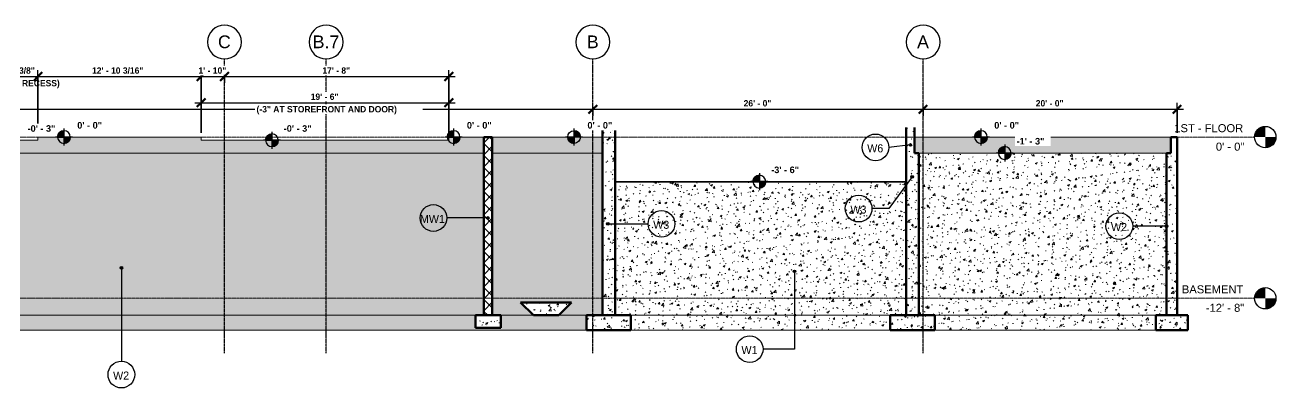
# Model space of a CAD drawing. Header units: inches. Extents: x -3929 to 6224, y -260 to 143.
# Drawn here: x 5043 to 6224, y -237 to 106 of the extents above; entities that cross this region are included whole.
import ezdxf

# ---------------------------------------------------------------- set-up
doc = ezdxf.new("R2010")
doc.units = ezdxf.units.IN
doc.header["$MEASUREMENT"] = 0
doc.linetypes.add('Grid Line 1_2_', pattern=[0.875, 0.5, -0.125, 0.125, -0.125])
for name, color, linetype, lineweight in [('A-ANNO-DIMS', 211, 'Continuous', 9), ('A-ANNO-DIMS-64', 211, 'Continuous', 9), ('A-FLOR-LEVL', 51, 'Continuous', 9), ('A-WALL', 113, 'Continuous', 18), ('A-WALL-IDEN', 211, 'Continuous', 30), ('A-WALL-PATT', 111, 'Continuous', 60), ('G-ANNO-DIMS', 111, 'Continuous', 9), ('S-BEAM', 12, 'Continuous', 9), ('S-FNDN', 32, 'Continuous', 18), ('S-GRID', 1, 'Continuous', 9), ('S-GRID-IDEN', 1, 'Continuous', 30)]:
    doc.layers.add(name, color=color, linetype=linetype, lineweight=lineweight)
doc.styles.add('Arial', font='arial.ttf', dxfattribs={"height": 12})
doc.styles.add('Arial_1', font='arial.ttf', dxfattribs={"height": 7.559055})
doc.styles.add('Arial_B', font='arialbd.ttf', dxfattribs={"height": 6.190476})
doc.styles.add('Century Gothic', font='', dxfattribs={"height": 7.559055})
doc.styles.add('Century Gothic_B', font='', dxfattribs={"height": 6})
doc.styles.get('Century Gothic').set_extended_font_data('Century Gothic')
doc.styles.get('Century Gothic_B').set_extended_font_data('Century Gothic', bold=True)
doc.dimstyles.new('OD__1_16__Tol__', dxfattribs={"dimscale": 12, "dimtxt": 6.26501, "dimasz": 0.666667, "dimexe": 0.5, "dimexo": 0.333333, "dimgap": 0.083333, "dimtad": 1, "dimdec": 4, "dimrnd": 0.0625, "dimzin": 3, "dimdsep": 46, "dimlunit": 4, "dimtxsty": 'Century Gothic_B', "dimblk1": 'OBLIQUE', "dimblk2": 'OBLIQUE', "dimsah": 1, "dimcen": 0.09, "dimdle": 0.5, "dimazin": 0, "dimtfac": 1, "dimtdec": 4, "dimtix": 1, "dimtmove": 0, "dimatfit": 3, "dimfxl": 1, "dimtvp": 1, "dimtfill": 1, "dimfrac": 2, "dimtolj": 1, "dimtzin": 0, "dimlwd": 30, "dimlwe": 30, "dimarcsym": 2})
doc.dimstyles.new('OD__1_4__Tol__', dxfattribs={"dimscale": 12, "dimtxt": 6.26501, "dimasz": 0.666667, "dimexe": 0.5, "dimexo": 0.333333, "dimgap": 0.083333, "dimtad": 1, "dimrnd": 0.25, "dimzin": 1, "dimdsep": 46, "dimlunit": 4, "dimtxsty": 'Century Gothic_B', "dimblk1": 'OBLIQUE', "dimblk2": 'OBLIQUE', "dimsah": 1, "dimcen": 0.09, "dimdle": 0.5, "dimazin": 0, "dimtfac": 1, "dimtdec": 4, "dimtix": 1, "dimtmove": 0, "dimatfit": 3, "dimfxl": 1, "dimtvp": 1, "dimtfill": 1, "dimfrac": 2, "dimtolj": 1, "dimtzin": 0, "dimlwd": 30, "dimlwe": 30, "dimarcsym": 2})
doc.dimstyles.new('OD__1__Tol__', dxfattribs={"dimscale": 12, "dimtxt": 6.26501, "dimasz": 0.666667, "dimexe": 0.5, "dimexo": 0.333333, "dimgap": 0.083333, "dimtad": 1, "dimdec": 0, "dimzin": 3, "dimdsep": 46, "dimlunit": 4, "dimtxsty": 'Century Gothic_B', "dimblk1": 'OBLIQUE', "dimblk2": 'OBLIQUE', "dimsah": 1, "dimcen": 0.09, "dimdle": 0.5, "dimazin": 0, "dimtfac": 1, "dimtdec": 4, "dimtix": 1, "dimtmove": 0, "dimatfit": 3, "dimfxl": 1, "dimtvp": 1, "dimtfill": 1, "dimfrac": 2, "dimtolj": 1, "dimtzin": 0, "dimlwd": 30, "dimlwe": 30, "dimarcsym": 2})
pattern_1 = [(50, (5141.97, 0), (18.36206, -1.60683), [1.92, -21.12]), (355, (5141.97, 0), (-3.55226, 19.25587), [1.536, -16.896]), (100.451, (5143.5, -0.134), (14.8102, 17.64929), [1.632, -17.949]), (46.184, (5141.97, 5.12), (27.32125, -4.2376), [2.88, -31.68]), (96.636, (5144.246, 4.767), (23.92754, 24.93717), [2.448, -26.924]), (351.184, (5141.97, 5.12), (23.92765, 24.9374), [2.304, -25.344]), (21, (5144.53, 3.84), (15.28081, -10.30746), [1.92, -21.12]), (326, (5144.53, 3.84), (6.22856, 18.56374), [1.536, -16.896]), (71.451, (5145.803, 2.981), (21.50985, 8.25628), [1.632, -17.949]), (37.5, (5141.9695, 0), (0.311095, 8.522537), [0.845, -15.846, 0.845, -16.307, -16.96]), (37.5, (5141.9695, 0), (0.311095, 8.522537), [-33.843, 0.845, -16.115]), (7.5, (5141.9695, 0), (6.734636, 10.09743), [0.845, -8.934, 0.845, -15.462, -6.464]), (7.5, (5141.9695, 0), (6.734636, 10.09743), [-26.086, 0.845, -5.619]), (327.5, (5136.2615, 0), (13.666107, -0.577186), [0.845, -5.555, 0.845, -19.123, -26.496]), (327.5, (5136.2615, 0), (13.666107, -0.577186), [-26.368, 0.845, -25.651]), (317.5, (5133.701, 0), (14.92985, 2.56286), [0.845, -7.475, 0.845, -12.416, -18.816]), (317.5, (5133.701, 0), (14.92985, 2.56286), [-21.581, 0.845, -17.971])]

# ---------------------------------------------------------------- blocks, each defined once
blk = doc.blocks.new('Thickened Slab - TS-1655763-ELEVATION - NORTH FOUNDATION WALL')
at = {"layer": 'S-BEAM'}
h = blk.add_hatch(dxfattribs=at)
h.set_pattern_fill('FP_10', color=256, style=0, pattern_type=2)
h.set_pattern_definition([(50, (11098.113, 0), (18.36206, -1.60683), [1.92, -21.12]), (355, (11098.113, 0), (-3.55226, 19.2559), [1.536, -16.896]), (100.451, (11099.644, -0.134), (14.8102, 17.6493), [1.632, -17.949]), (46.184, (11098.113, 5.12), (27.3212, -4.2376), [2.88, -31.68]), (96.636, (11100.39, 4.767), (23.9275, 24.9372), [2.448, -26.924]), (351.184, (11098.113, 5.12), (23.9276, 24.9374), [2.304, -25.344]), (21, (11100.673, 3.84), (15.2808, -10.30746), [1.92, -21.12]), (326, (11100.673, 3.84), (6.22856, 18.5637), [1.536, -16.896]), (71.451, (11101.947, 2.981), (21.50985, 8.2563), [1.632, -17.949]), (37.5, (11098.113, 0), (0.3111, 8.52254), [0.845, -15.846, 0.845, -16.307, -16.96]), (37.5, (11098.113, 0), (0.3111, 8.52254), [-33.843, 0.845, -16.115]), (7.5, (11098.113, 0), (6.73464, 10.09743), [0.845, -8.934, 0.845, -15.462, -6.464]), (7.5, (11098.113, 0), (6.73464, 10.09743), [-26.086, 0.845, -5.619]), (327.5, (11092.405, 0), (13.66611, -0.57719), [0.845, -5.555, 0.845, -19.123, -26.496]), (327.5, (11092.405, 0), (13.66611, -0.57719), [-26.368, 0.845, -25.651]), (317.5, (11089.845, 0), (14.92985, 2.56286), [0.845, -7.475, 0.845, -12.416, -18.816]), (317.5, (11089.845, 0), (14.92985, 2.56286), [-21.581, 0.845, -17.971])])
h.paths.add_polyline_path([(11479, -168), (11503, -168), (11515, -156), (11467, -156), (11478.5, -167.5)], flags=0)
at = {"layer": 'S-BEAM', "lineweight": 60}
for p, q in [((11515, -156), (11467, -156)), ((11467, -156), (11479, -168)), ((11503, -168), (11515, -156)), ((11479, -168), (11503, -168))]:
    blk.add_line(p, q, dxfattribs=at)
blk = doc.blocks.new('Grid - Grid Head - Circle-1738874-ELEVATION - NORTH FOUNDATION WALL')
at = {"layer": 'S-GRID-IDEN'}
for start, end in [(0, 180), (180, 360)]:
    blk.add_arc((11847.2, 89.7), 16, start, end, dxfattribs=at)
blk = doc.blocks.new('Level - Extremo inicial de nivel - Círculo-11789-ELEVATION - NORTH FOUNDATION WALL')
at = {"layer": 'A-FLOR-LEVL'}
h = blk.add_hatch(color=256, dxfattribs=at)
edge = h.paths.add_edge_path(flags=0)
edge.add_line((12170.5, -152), (12160.4, -152))
edge.add_arc((12170.5, -152), 10.1, 90, 180, ccw=False)
edge.add_line((12170.5, -141.9), (12170.5, -152))
h = blk.add_hatch(color=256, dxfattribs=at)
edge = h.paths.add_edge_path(flags=0)
edge.add_line((12170.5, -162.1), (12170.5, -152))
edge.add_line((12170.5, -152), (12180.6, -152))
edge.add_arc((12170.5, -152), 10.1, 270, 360, ccw=False)
at = {"layer": 'A-FLOR-LEVL', "lineweight": 30}
blk.add_circle((12170.5, -152), 10.1, dxfattribs=at)
blk = doc.blocks.new('Spot Elevations - Spot Elevation - Target Filled-1738873-ELEVATION - NORTH FOUNDATION WALL')
at = {"layer": 'G-ANNO-DIMS'}
h = blk.add_hatch(color=256, dxfattribs=at)
edge = h.paths.add_edge_path(flags=0)
edge.add_line((11517.5, 0), (11511.5, 0))
edge.add_arc((11517.5, 0), 6, 180, 270)
edge.add_line((11517.5, -6), (11517.5, 0))
h = blk.add_hatch(color=256, dxfattribs=at)
edge = h.paths.add_edge_path(flags=0)
edge.add_line((11517.5, 0), (11523.5, 0))
edge.add_arc((11517.5, 0), 6, 0, 90)
edge.add_line((11517.5, 6), (11517.5, 0))
at = {"layer": 'G-ANNO-DIMS', "lineweight": 30}
for p, q in [((11517.5, -8), (11517.5, 8)), ((11517.5, 0), (11517.5, 6)), ((11525.5, 0), (11509.5, 0)), ((11511.5, 0), (11517.5, 0)), ((11523.5, 0), (11517.5, 0)), ((11517.5, 0), (11517.5, -6))]:
    blk.add_line(p, q, dxfattribs=at)
blk.add_circle((11517.5, 0), 6, dxfattribs=at)
for start, end in [(0, 90), (180, 270)]:
    blk.add_arc((11517.5, 0), 6, start, end, dxfattribs=at)
blk = doc.blocks.new('DIMBLOCK66-ELEVATION - NORTH FOUNDATION WALL')
at = {"layer": 'A-ANNO-DIMS-64', "lineweight": 50}
for p, q in [((4055.4, 26.2), (4051.4, 22.2)), ((4055.4, 26.2), (4059.4, 30.2)), ((5579, 26.2), (5575, 22.2)), ((5579, 26.2), (5583, 30.2))]:
    blk.add_line(p, q, dxfattribs=at)
at = {"layer": 'A-ANNO-DIMS-64', "lineweight": 30}
for p, q in [((4055.4, 4), (4055.4, 32.2)), ((4055.4, 26.2), (5579, 26.2)), ((4055.4, 26.2), (4055.4, 4)), ((5579, 27.8), (5579, 20.2)), ((5579, 26.2), (5579, 27.8))]:
    blk.add_line(p, q, dxfattribs=at)
at = {"layer": 'A-ANNO-DIMS-64', "color": 0, "lineweight": 30, "insert": (4791.2, 34.9), "char_height": 6, "width": 62.411, "attachment_point": 1, "line_spacing_factor": 0.984502, "style": 'Century Gothic_B', "bg_fill": 3, "box_fill_scale": 1.25, "bg_fill_color": 256, "bg_fill_true_color": 13158600, "bg_fill_transparency": 0}
blk.add_mtext('126\' - 11 3/4"', dxfattribs=at)
blk = doc.blocks.new('_Oblique')
at = {"color": 0, "linetype": 'ByBlock', "lineweight": -2}
blk.add_line((-0.5, -0.5), (0.5, 0.5), dxfattribs=at)
blk = doc.blocks.new('DIMBLOCK67-ELEVATION - NORTH FOUNDATION WALL')
at = {"layer": 'A-ANNO-DIMS-64', "lineweight": 50}
for p, q in [((5579, 26.2), (5575, 22.2)), ((5579, 26.2), (5583, 30.2)), ((5891, 26.2), (5887, 22.2)), ((5891, 26.2), (5895, 30.2))]:
    blk.add_line(p, q, dxfattribs=at)
at = {"layer": 'A-ANNO-DIMS-64', "lineweight": 30}
for p, q in [((5579, 27.8), (5579, 20.2)), ((5579, 26.2), (5579, 27.8)), ((5579, 26.2), (5891, 26.2)), ((5891, 27.8), (5891, 20.2)), ((5891, 26.2), (5891, 27.8))]:
    blk.add_line(p, q, dxfattribs=at)
at = {"layer": 'A-ANNO-DIMS-64', "color": 0, "lineweight": 30, "insert": (5721.5, 34.9), "char_height": 6, "width": 32.459, "attachment_point": 1, "line_spacing_factor": 0.984502, "style": 'Century Gothic_B', "bg_fill": 3, "box_fill_scale": 1.25, "bg_fill_color": 256, "bg_fill_true_color": 13158600, "bg_fill_transparency": 0}
blk.add_mtext('26\' - 0"', dxfattribs=at)
blk = doc.blocks.new('DIMBLOCK68-ELEVATION - NORTH FOUNDATION WALL')
at = {"layer": 'A-ANNO-DIMS-64', "lineweight": 50}
for p, q in [((5891, 26.2), (5887, 22.2)), ((5891, 26.2), (5895, 30.2)), ((6131, 26.2), (6127, 22.2)), ((6131, 26.2), (6135, 30.2))]:
    blk.add_line(p, q, dxfattribs=at)
at = {"layer": 'A-ANNO-DIMS-64', "lineweight": 30}
for p, q in [((5891, 27.8), (5891, 20.2)), ((5891, 26.2), (5891, 27.8)), ((5891, 26.2), (6137, 26.2)), ((6131, 4), (6131, 32.2)), ((6131, 26.2), (6131, 4))]:
    blk.add_line(p, q, dxfattribs=at)
at = {"layer": 'A-ANNO-DIMS-64', "color": 0, "lineweight": 30, "insert": (5997.5, 34.9), "char_height": 6, "width": 32.459, "attachment_point": 1, "line_spacing_factor": 0.984502, "style": 'Century Gothic_B', "bg_fill": 3, "box_fill_scale": 1.25, "bg_fill_color": 256, "bg_fill_true_color": 13158600, "bg_fill_transparency": 0}
blk.add_mtext('20\' - 0"', dxfattribs=at)
blk = doc.blocks.new('Wall Type - Familia4-287244-ELEVATION - NORTH FOUNDATION WALL')
at = {"layer": 'A-WALL-IDEN'}
blk.add_circle((12032.6, -84), 12.6, dxfattribs=at)
blk = doc.blocks.new('DIMBLOCK69-ELEVATION - NORTH FOUNDATION WALL')
at = {"layer": 'A-ANNO-DIMS-64', "lineweight": 30}
for p, q in [((5209, 4), (5209, 38.4)), ((5443, 4), (5443, 38.4)), ((5203, 32.4), (5449, 32.4)), ((5209, 32.4), (5209, 4)), ((5443, 32.4), (5443, 4))]:
    blk.add_line(p, q, dxfattribs=at)
at = {"layer": 'A-ANNO-DIMS-64', "lineweight": 50}
for p, q in [((5209, 32.4), (5213, 36.4)), ((5443, 32.4), (5447, 36.4)), ((5209, 32.4), (5205, 28.4)), ((5443, 32.4), (5439, 28.4))]:
    blk.add_line(p, q, dxfattribs=at)
at = {"layer": 'A-ANNO-DIMS-64', "color": 0, "lineweight": 30, "insert": (5261.3, 29.3), "char_height": 6, "width": 155.372, "attachment_point": 1, "line_spacing_factor": 0.984502, "style": 'Century Gothic_B', "bg_fill": 3, "box_fill_scale": 1.25, "bg_fill_color": 256, "bg_fill_true_color": 13158600, "bg_fill_transparency": 0}
blk.add_mtext('(-3" AT STOREFRONT AND DOOR)', dxfattribs=at)
at = {"layer": 'A-ANNO-DIMS-64', "color": 0, "lineweight": 30, "insert": (5312.5, 41.1), "char_height": 6, "width": 32.459, "attachment_point": 1, "line_spacing_factor": 0.984502, "style": 'Century Gothic_B', "bg_fill": 3, "box_fill_scale": 1.25, "bg_fill_color": 256, "bg_fill_true_color": 13158600, "bg_fill_transparency": 0}
blk.add_mtext('19\' - 6"', dxfattribs=at)
blk = doc.blocks.new('DIMBLOCK74-ELEVATION - NORTH FOUNDATION WALL')
at = {"layer": 'A-ANNO-DIMS-64', "lineweight": 30}
for p, q in [((5016.4, 4), (5016.4, 63.1)), ((5054.8, 4), (5054.8, 63.1)), ((5016.4, 57.1), (5054.8, 57.1)), ((5016.4, 57.1), (5016.4, 4)), ((5054.8, 57.1), (5054.8, 4))]:
    blk.add_line(p, q, dxfattribs=at)
at = {"layer": 'A-ANNO-DIMS-64', "lineweight": 50}
for p, q in [((5016.4, 57.1), (5020.4, 61.1)), ((5054.8, 57.1), (5058.8, 61.1)), ((5016.4, 57.1), (5012.4, 53.1)), ((5054.8, 57.1), (5050.8, 53.1))]:
    blk.add_line(p, q, dxfattribs=at)
at = {"layer": 'A-ANNO-DIMS-64', "color": 0, "lineweight": 30, "insert": (4997.6, 53.9), "char_height": 6, "width": 91.29, "attachment_point": 1, "line_spacing_factor": 0.984502, "style": 'Century Gothic_B', "bg_fill": 3, "box_fill_scale": 1.25, "bg_fill_color": 256, "bg_fill_true_color": 13158600, "bg_fill_transparency": 0}
blk.add_mtext('(-3" DOOR RECESS)', dxfattribs=at)
at = {"layer": 'A-ANNO-DIMS-64', "color": 0, "lineweight": 30, "insert": (5016.7, 65.8), "char_height": 6, "width": 45.585, "attachment_point": 1, "line_spacing_factor": 0.984502, "style": 'Century Gothic_B', "bg_fill": 3, "box_fill_scale": 1.25, "bg_fill_color": 256, "bg_fill_true_color": 13158600, "bg_fill_transparency": 0}
blk.add_mtext('3\' - 2 3/8"', dxfattribs=at)
blk = doc.blocks.new('DIMBLOCK75-ELEVATION - NORTH FOUNDATION WALL')
at = {"layer": 'A-ANNO-DIMS-64', "lineweight": 30}
for p, q in [((5054.8, 4), (5054.8, 63.1)), ((5209, 4), (5209, 63.1)), ((5054.8, 57.1), (5209, 57.1)), ((5054.8, 57.1), (5054.8, 4)), ((5209, 57.1), (5209, 4))]:
    blk.add_line(p, q, dxfattribs=at)
at = {"layer": 'A-ANNO-DIMS-64', "lineweight": 50}
for p, q in [((5054.8, 57.1), (5058.8, 61.1)), ((5209, 57.1), (5213, 61.1)), ((5054.8, 57.1), (5050.8, 53.1)), ((5209, 57.1), (5205, 53.1))]:
    blk.add_line(p, q, dxfattribs=at)
at = {"layer": 'A-ANNO-DIMS-64', "color": 0, "lineweight": 30, "insert": (5105.9, 65.8), "char_height": 6, "width": 62.411, "attachment_point": 1, "line_spacing_factor": 0.984502, "style": 'Century Gothic_B', "bg_fill": 3, "box_fill_scale": 1.25, "bg_fill_color": 256, "bg_fill_true_color": 13158600, "bg_fill_transparency": 0}
blk.add_mtext('12\' - 10 3/16"', dxfattribs=at)
blk = doc.blocks.new('DIMBLOCK76-ELEVATION - NORTH FOUNDATION WALL')
at = {"layer": 'A-ANNO-DIMS-64', "lineweight": 30}
for p, q in [((5209, 4), (5209, 63.1)), ((5209, 57.1), (5231, 57.1)), ((5209, 57.1), (5209, 4)), ((5231, 58.7), (5231, 51.1)), ((5231, 57.1), (5231, 58.7))]:
    blk.add_line(p, q, dxfattribs=at)
at = {"layer": 'A-ANNO-DIMS-64', "lineweight": 50}
for p, q in [((5209, 57.1), (5213, 61.1)), ((5231, 57.1), (5235, 61.1)), ((5209, 57.1), (5205, 53.1)), ((5231, 57.1), (5227, 53.1))]:
    blk.add_line(p, q, dxfattribs=at)
at = {"layer": 'A-ANNO-DIMS-64', "color": 0, "lineweight": 30, "insert": (5206.5, 65.8), "char_height": 6, "width": 32.459, "attachment_point": 1, "line_spacing_factor": 0.984502, "style": 'Century Gothic_B', "bg_fill": 3, "box_fill_scale": 1.25, "bg_fill_color": 256, "bg_fill_true_color": 13158600, "bg_fill_transparency": 0}
blk.add_mtext('1\' - 10"', dxfattribs=at)
blk = doc.blocks.new('DIMBLOCK77-ELEVATION - NORTH FOUNDATION WALL')
at = {"layer": 'A-ANNO-DIMS-64', "lineweight": 50}
for p, q in [((5231, 57.1), (5235, 61.1)), ((5443, 57.1), (5447, 61.1)), ((5231, 57.1), (5227, 53.1)), ((5443, 57.1), (5439, 53.1))]:
    blk.add_line(p, q, dxfattribs=at)
at = {"layer": 'A-ANNO-DIMS-64', "lineweight": 30}
for p, q in [((5443, 4), (5443, 63.1)), ((5231, 58.7), (5231, 51.1)), ((5231, 57.1), (5231, 58.7)), ((5231, 57.1), (5449, 57.1)), ((5443, 57.1), (5443, 4))]:
    blk.add_line(p, q, dxfattribs=at)
at = {"layer": 'A-ANNO-DIMS-64', "color": 0, "lineweight": 30, "insert": (5323.5, 65.8), "char_height": 6, "width": 32.459, "attachment_point": 1, "line_spacing_factor": 0.984502, "style": 'Century Gothic_B', "bg_fill": 3, "box_fill_scale": 1.25, "bg_fill_color": 256, "bg_fill_true_color": 13158600, "bg_fill_transparency": 0}
blk.add_mtext('17\' - 8"', dxfattribs=at)

msp = doc.modelspace()

# ---------------------------------------------------------------- hatches: boundary and pattern name
at = {"layer": 'A-WALL-IDEN'}
h = msp.add_hatch(color=256, dxfattribs=at)
edge = h.paths.add_edge_path(flags=0)
edge.add_arc((5879.04586, -7.41385), 1.25, 0, 360)
h = msp.add_hatch(color=256, dxfattribs=at)
edge = h.paths.add_edge_path(flags=0)
edge.add_arc((5880.64156, -37.42655), 1.25, 0, 360)
h = msp.add_hatch(color=256, dxfattribs=at)
edge = h.paths.add_edge_path(flags=0)
edge.add_arc((5479.93152, -76.27245), 1.25, 0, 360)
h = msp.add_hatch(color=256, dxfattribs=at)
edge = h.paths.add_edge_path(flags=0)
edge.add_arc((5593.10058, -81.80057), 1.25, 0, 360)
h = msp.add_hatch(color=256, dxfattribs=at)
edge = h.paths.add_edge_path(flags=0)
edge.add_arc((6121.04586, -84), 1.25, 0, 360)
h = msp.add_hatch(color=256, dxfattribs=at)
edge = h.paths.add_edge_path(flags=0)
edge.add_arc((5133.60239, -123.28866), 1.25, 0, 360)
h = msp.add_hatch(color=256, dxfattribs=at)
edge = h.paths.add_edge_path(flags=0)
edge.add_arc((5769.60769, -126.64954), 1.25, 0, 360)
at = {"layer": 'A-WALL-PATT', "lineweight": 9}
h = msp.add_hatch(dxfattribs=at)
h.set_pattern_fill('FP_11', color=256, style=0, pattern_type=2)
h.set_pattern_definition([(45, (5141.9695, 0), (-5.65685, 5.65685), []), (135, (5141.9695, 0), (-5.65685, -5.65685), [])])
h.paths.add_polyline_path([(5476.04586, -168), (5484.04586, -168), (5484.04586, 0), (5476.04586, 0), (5476.04586, -167.92597)], flags=0)
h = msp.add_hatch(dxfattribs=at)
h.set_pattern_fill('FP_10', color=256, style=0, pattern_type=2)
h.set_pattern_definition(pattern_1)
h.paths.add_polyline_path([(5588.04586, -168), (5600.04586, -168), (5600.04586, 9.20639), (5588.04586, 9.20639), (5588.04586, -21)], flags=0)
h = msp.add_hatch(dxfattribs=at)
h.set_pattern_fill('FP_10', color=256, style=0, pattern_type=2)
h.set_pattern_definition(pattern_1)
h.paths.add_polyline_path([(5875.04586, -15), (5883.04586, -15), (5883.04586, 9.20639), (5875.04586, 9.20639), (5875.04586, 0)], flags=0)
h = msp.add_hatch(dxfattribs=at)
h.set_pattern_fill('FP_10', color=256, style=0, pattern_type=2)
h.set_pattern_definition(pattern_1)
h.paths.add_polyline_path([(6121.04586, -168), (6131.04586, -168), (6131.04586, 0), (6125.04586, 0), (6125.04586, -15), (6121.04586, -15), (6121.04586, -25)], flags=0)
h = msp.add_hatch(dxfattribs=at)
h.set_pattern_fill('FP_10', color=256, style=0, pattern_type=2)
h.set_pattern_definition(pattern_1)
h.paths.add_polyline_path([(5588.04586, -168), (5588.04586, -15), (5484.04586, -15), (5484.04586, -168), (5522.84586, -168), (5510.84586, -156), (5558.84586, -156), (5546.84586, -168), (5573.04586, -168)], flags=0)
h.paths.add_polyline_path([(3945.04586, -168), (5476.04586, -168), (5476.04586, -15), (4055.41637, -15), (4055.41637, -21), (3945.04586, -21)], flags=0)
h = msp.add_hatch(dxfattribs=at)
h.set_pattern_fill('FP_10', color=256, style=0, pattern_type=2)
h.set_pattern_definition(pattern_1)
h.paths.add_polyline_path([(6121.04586, -168), (6121.04586, -15), (5887.04586, -15), (5887.04586, -168), (6111.04586, -168)], flags=0)
h.paths.add_polyline_path([(5874.84586, -168), (5875.04586, -168), (5875.04586, -15), (5874.84586, -15), (5874.84586, -42.41292)], flags=0)
h = msp.add_hatch(dxfattribs=at)
h.set_pattern_fill('FP_10', color=256, style=0, pattern_type=2)
h.set_pattern_definition(pattern_1)
h.paths.add_polyline_path([(5887.04586, -168), (5887.04586, -15), (5875.04586, -15), (5875.04586, -168)], flags=0)
h = msp.add_hatch(dxfattribs=at)
h.set_pattern_fill('FP_10', color=256, style=0, pattern_type=2)
h.set_pattern_definition(pattern_1)
h.paths.add_polyline_path([(5860.04586, -168), (5874.84586, -168), (5874.84586, -42.41292), (5600.04586, -42.41292), (5600.04586, -168), (5615.04586, -168)], flags=0)
at = {"layer": 'S-FNDN'}
h = msp.add_hatch(color=256, dxfattribs=at)
h.paths.add_polyline_path([(3987.04586, -21), (4055.41637, -21), (4055.41637, -15), (5476.04586, -15), (5476.04586, 0), (5443.04586, 0), (5443.04586, -3), (5209.04586, -3), (5209.04586, 0), (5054.84586, 0), (5054.84586, -3), (5016.44586, -3), (5016.44586, 0), (4248.44586, 0), (4248.44586, -3), (4210.04586, -3), (4210.04586, 0), (4055.41637, 0), (4055.41637, -9), (3987.04586, -9), (3987.04586, -19.25037)], flags=0)
h.paths.add_polyline_path([(5484.04586, -15), (5588.04586, -15), (5588.04586, 0), (5484.04586, 0), (5484.04586, -12.81666)], flags=0)
h = msp.add_hatch(color=256, dxfattribs=at)
h.paths.add_polyline_path([(5883.04586, -15), (6121.04586, -15), (6121.04586, 0), (5883.04586, 0)], flags=0)
h.paths.add_polyline_path([(5875.04586, -15), (5875.04586, 0), (5874.84586, 0), (5874.84586, -15)], flags=0)
for points in [[(6125.04586, -15), (6125.04586, 0), (6121.04586, 0), (6121.04586, -15)], [(5874.84586, -42.41292), (5874.84586, -42.01326), (5600.04586, -42.01326), (5600.04586, -42.41292), (5602.14435, -42.41292)], [(5874.84586, -42.01326), (5874.84586, -42), (5602.14435, -42.01326)]]:
    msp.add_hatch(color=256, dxfattribs=at).paths.add_polyline_path(points, flags=0)
at = {"layer": 'S-FNDN', "lineweight": 9}
h = msp.add_hatch(dxfattribs=at)
h.set_pattern_fill('FP_10', color=256, style=0, pattern_type=2)
h.set_pattern_definition(pattern_1)
h.paths.add_polyline_path([(5038.37254, -182), (5573.04586, -182), (5573.04586, -168), (5492.04586, -168), (5492.04586, -180), (5468.04586, -180), (5468.04586, -168), (3955.04586, -168), (3955.04586, -182), (4055.41637, -182)], flags=0)
h = msp.add_hatch(dxfattribs=at)
h.set_pattern_fill('FP_10', color=256, style=0, pattern_type=2)
h.set_pattern_definition(pattern_1)
h.paths.add_polyline_path([(5476.04586, -180), (5492.04586, -180), (5492.04586, -168), (5468.04586, -168), (5468.04586, -180)], flags=0)
h = msp.add_hatch(dxfattribs=at)
h.set_pattern_fill('FP_10', color=256, style=0, pattern_type=2)
h.set_pattern_definition(pattern_1)
h.paths.add_polyline_path([(5602.14435, -182), (5615.04586, -182), (5615.04586, -168), (5573.04586, -168), (5573.04586, -182), (5600.04586, -182)], flags=0)
h = msp.add_hatch(dxfattribs=at)
h.set_pattern_fill('FP_10', color=256, style=0, pattern_type=2)
h.set_pattern_definition(pattern_1)
h.paths.add_polyline_path([(5860.04586, -182), (5860.04586, -168), (5615.04586, -168), (5615.04586, -182)], flags=0)
h = msp.add_hatch(dxfattribs=at)
h.set_pattern_fill('FP_10', color=256, style=0, pattern_type=2)
h.set_pattern_definition(pattern_1)
h.paths.add_polyline_path([(5860.04586, -182), (5902.04586, -182), (5902.04586, -168), (5860.04586, -168)], flags=0)
h = msp.add_hatch(dxfattribs=at)
h.set_pattern_fill('FP_10', color=256, style=0, pattern_type=2)
h.set_pattern_definition(pattern_1)
h.paths.add_polyline_path([(6111.04586, -182), (6111.04586, -168), (5902.04586, -168), (5902.04586, -182)], flags=0)
h = msp.add_hatch(dxfattribs=at)
h.set_pattern_fill('FP_10', color=256, style=0, pattern_type=2)
h.set_pattern_definition(pattern_1)
h.paths.add_polyline_path([(6120.67985, -182), (6141.04586, -182), (6141.04586, -168), (6111.04586, -168), (6111.04586, -182)], flags=0)

# ---------------------------------------------------------------- linework, layer by layer
at = {"layer": 'A-FLOR-LEVL', "linetype": 'Grid Line 1_2_'}
for p, q in [((3895.61072, 0), (6204.28849, 0)), ((3895.61072, -152), (6204.28849, -152))]:
    msp.add_line(p, q, dxfattribs=at)
at = {"layer": 'A-WALL', "lineweight": 60}
for p, q in [((5476.04586, 0), (5476.04586, -168)), ((5484.04586, 0), (5476.04586, 0)), ((5484.04586, -168), (5484.04586, 0)), ((5875.04586, 9.20639), (5875.04586, -15)), ((5883.04586, -15), (5883.04586, 9.20639))]:
    msp.add_line(p, q, dxfattribs=at)
at = {"layer": 'A-WALL-IDEN'}
for p, q in [((5879.04586, -7.41385), (5858.66129, -9.66636)), ((5880.64156, -37.42655), (5858.66129, -67.43044)), ((5858.66129, -67.43044), (5842.76431, -67.43044)), ((5452.36808, -76.27245), (5441.53958, -76.27245)), ((5479.93152, -76.27245), (5452.36808, -76.27245)), ((5593.10058, -81.80057), (5618.02027, -81.80057)), ((5618.02027, -81.80057), (5631.2892, -81.80057)), ((6121.04586, -84), (6089.04586, -84)), ((5133.60239, -123.28866), (5133.60239, -189.85383)), ((5769.60769, -126.64954), (5769.60769, -199.96845)), ((5133.60239, -189.85383), (5133.60239, -211.37554)), ((5769.60769, -199.96845), (5739.83351, -199.96845))]:
    msp.add_line(p, q, dxfattribs=at)
for centre in [(5879.04586, -7.41385), (5880.64156, -37.42655), (5479.93152, -76.27245), (5593.10058, -81.80057), (6121.04586, -84), (5133.60239, -123.28866), (5769.60769, -126.64954)]:
    msp.add_circle(centre, 1.25, dxfattribs=at)
at = {"layer": 'S-FNDN'}
for p, q in [((5209.04586, 0), (5054.84586, 0)), ((5054.84586, 0), (5054.84586, -3)), ((5209.04586, -3), (5209.04586, 0)), ((5874.84586, -168), (5874.84586, 0)), ((5874.84586, 0), (5875.04586, 0)), ((5883.04586, 0), (6125.04586, 0)), ((5054.84586, -3), (5016.44586, -3)), ((5443.04586, -3), (5209.04586, -3)), ((5443.04586, 0), (5476.04586, 0)), ((5443.04586, 0), (5443.04586, -3)), ((5484.04586, 0), (5588.04586, 0)), ((5476.04586, -15), (4055.41637, -15)), ((5588.04586, -15), (5484.04586, -15)), ((5875.04586, -15), (5874.84586, -15)), ((6121.04586, -15), (5887.04586, -15)), ((5600.04586, -42), (5874.84586, -42)), ((5874.84586, -42.01326), (5600.04586, -42.01326)), ((5874.84586, -42.41292), (5600.04586, -42.41292))]:
    msp.add_line(p, q, dxfattribs=at)
at = {"layer": 'S-FNDN', "lineweight": 60}
for p, q in [((5588.04586, 9.20639), (5588.04586, -168)), ((5600.04586, -168), (5600.04586, 9.20639)), ((6131.04586, 0), (6125.04586, 0)), ((6131.04586, -168), (6131.04586, 0)), ((6125.04586, 0), (6125.04586, -15)), ((5875.04586, -15), (5875.04586, -168)), ((5887.04586, -15), (5883.04586, -15)), ((5887.04586, -168), (5887.04586, -15)), ((6125.04586, -15), (6121.04586, -15)), ((6121.04586, -15), (6121.04586, -168)), ((5492.04586, -168), (5468.04586, -168)), ((5468.04586, -168), (5468.04586, -180)), ((5492.04586, -180), (5492.04586, -168)), ((5615.04586, -168), (5573.04586, -168)), ((5573.04586, -168), (5573.04586, -182)), ((5615.04586, -182), (5615.04586, -168)), ((5902.04586, -168), (5860.04586, -168)), ((5860.04586, -168), (5860.04586, -182)), ((5902.04586, -182), (5902.04586, -168)), ((6141.04586, -168), (6111.04586, -168)), ((6111.04586, -168), (6111.04586, -182)), ((6141.04586, -182), (6141.04586, -168)), ((5468.04586, -180), (5492.04586, -180)), ((5573.04586, -182), (5615.04586, -182)), ((5860.04586, -182), (5902.04586, -182)), ((6111.04586, -182), (6141.04586, -182))]:
    msp.add_line(p, q, dxfattribs=at)
at = {"layer": 'S-FNDN', "color": 253}
for p, q in [((3955.04586, -168), (5468.04586, -168)), ((5492.04586, -168), (5522.84586, -168)), ((5546.84586, -168), (5573.04586, -168)), ((5615.04586, -168), (5860.04586, -168)), ((5902.04586, -168), (6111.04586, -168)), ((5573.04586, -182), (3955.04586, -182)), ((5860.04586, -182), (5615.04586, -182)), ((6111.04586, -182), (5902.04586, -182))]:
    msp.add_line(p, q, dxfattribs=at)
at = {"layer": 'S-GRID', "linetype": 'Grid Line 1_2_', "lineweight": 30}
for p, q in [((5231.04586, -203.76101), (5231.04586, 73.68081)), ((5327.04586, -203.76101), (5327.04586, 73.68081)), ((5579.04586, -203.76101), (5579.04586, 73.68081)), ((5891.04586, -203.76101), (5891.04586, 73.68081))]:
    msp.add_line(p, q, dxfattribs=at)

# ---------------------------------------------------------------- block references
at = {"layer": 'A-FLOR-LEVL', "lineweight": 30}
for p in [(-5956.14353, 152), (-5956.14353, 0)]:
    msp.add_blockref('Level - Extremo inicial de nivel - Círculo-11789-ELEVATION - NORTH FOUNDATION WALL', p, dxfattribs=at)
at = {"layer": 'A-WALL-IDEN'}
for p in [(-6186.5281, 74.33364), (-6202.42508, 16.56956), (-6604.16092, 7.72755), (-6388.70335, 2.19943), (-5956.14353, 0), (-6305.35589, -115.96845), (-6898.98858, -139.97397)]:
    msp.add_blockref('Wall Type - Familia4-287244-ELEVATION - NORTH FOUNDATION WALL', p, dxfattribs=at)
at = {"layer": 'G-ANNO-DIMS', "lineweight": 30}
msp.add_blockref('Spot Elevations - Spot Elevation - Target Filled-1738873-ELEVATION - NORTH FOUNDATION WALL', (-5956.14353, 0), dxfattribs=at)
at = {"layer": 'G-ANNO-DIMS', "lineweight": 30, "extrusion": (0, 0, -1), "rotation": 180}
for p in [(5549.2932, -15), (5781.14604, -42)]:
    msp.add_blockref('Spot Elevations - Spot Elevation - Target Filled-1738873-ELEVATION - NORTH FOUNDATION WALL', p, dxfattribs=at)
at = {"layer": 'S-BEAM', "color": 143}
msp.add_blockref('Thickened Slab - TS-1655763-ELEVATION - NORTH FOUNDATION WALL', (-5956.14353, 0), dxfattribs=at)
at = {"layer": 'S-GRID-IDEN'}
for p in [(-6616.14353, 0), (-6520.14353, 0), (-6268.14353, 0), (-5956.14353, 0)]:
    msp.add_blockref('Grid - Grid Head - Circle-1738874-ELEVATION - NORTH FOUNDATION WALL', p, dxfattribs=at)

# ---------------------------------------------------------------- texts
at = {"layer": 'A-FLOR-LEVL', "attachment_point": 1, "style": 'Arial_1'}
for s, insert, char_height, width in [('1ST - FLOOR', (6128.36418, 12.20501), 7.5590551, 80.194), ('0\' - 0"', (6167.66555, -5.22697), 7.559055, 33.128), ('BASEMENT', (6135.52009, -139.79499), 7.559055, 71.508), ('-12\' - 8"', (6158.16634, -157.22697), 7.559055, 44.642)]:
    msp.add_mtext(s, dxfattribs=dict(at, insert=insert, char_height=char_height, width=width))
at = {"layer": 'A-WALL-IDEN', "lineweight": 9, "char_height": 7.559055, "attachment_point": 1, "style": 'Century Gothic'}
for s, insert, width in [('W6', (5838.25902, -6.78674), 19.19), ('W3', (5822.36204, -64.55082), 19.19), ('MW1', (5415.71281, -73.39283), 31.108), ('W3', (5636.08377, -78.92095), 19.19), ('W2', (6068.64359, -81.12038), 19.19), ('W1', (5719.43123, -197.08883), 19.19), ('W2', (5125.79854, -221.09435), 19.19)]:
    msp.add_mtext(s, dxfattribs=dict(at, insert=insert, width=width))
at = {"layer": 'S-GRID-IDEN', "lineweight": 9, "char_height": 12, "attachment_point": 1, "style": 'Arial'}
for s, insert, width in [('C', (5224.86956, 95.87277), 14.746), ('B.7', (5314.36877, 95.87277), 30.502), ('B', (5573.3735, 95.87277), 13.534), ('A', (5885.3735, 95.87277), 13.534)]:
    msp.add_mtext(s, dxfattribs=dict(at, insert=insert, width=width))

# ---------------------------------------------------------------- next in the draw order: texts
at = {"layer": 'G-ANNO-DIMS', "char_height": 6.190476, "attachment_point": 1, "line_spacing_factor": 0.941778, "style": 'Arial_B', "bg_fill": 3, "box_fill_scale": 1.25, "bg_fill_color": 256, "bg_fill_true_color": 13158600, "bg_fill_transparency": 0}
for s, insert, width in [('0\' - 0"', (5573.93639, 14.23099), 27.3262554), ('-3\' - 6"', (5747.52594, -27.76901), 30.7053085)]:
    msp.add_mtext(s, dxfattribs=dict(at, insert=insert, width=width))

# ---------------------------------------------------------------- next in the draw order: dimensions: what is measured, and where the dimension line sits
at = {"layer": 'A-ANNO-DIMS', "lineweight": 30}
dim = msp.add_linear_dim(base=(5579.04586, 26.19048), p1=(4055.41637, 0), p2=(5579.04586, 31.84733), dimstyle='OD__1_4__Tol__', override={"dimpost": '<>', "dimfxl": 1523.962299}, dxfattribs=at)
dim.commit()
dim.dimension.update_dxf_attribs({"geometry": 'DIMBLOCK66-ELEVATION - NORTH FOUNDATION WALL', "text_midpoint": (4817.23112, 30.81047)})

# ---------------------------------------------------------------- next in the draw order: block references
at = {"layer": 'G-ANNO-DIMS', "lineweight": 30, "extrusion": (0, 0, -1), "rotation": 180}
msp.add_blockref('Spot Elevations - Spot Elevation - Target Filled-1738873-ELEVATION - NORTH FOUNDATION WALL', (6070.06188, 0), dxfattribs=at)

# ---------------------------------------------------------------- next in the draw order: dimensions: what is measured, and where the dimension line sits
at = {"layer": 'A-ANNO-DIMS', "lineweight": 30}
dim = msp.add_linear_dim(base=(5054.84586, 57.08077), p1=(5016.44586, 0), p2=(5054.84586, 0), text='<>\\X(-3" DOOR RECESS)', dimstyle='OD__1_16__Tol__', override={"dimpost": '<>', "dimfxl": 38.4}, dxfattribs=at)
dim.commit()
dim.dimension.update_dxf_attribs({"geometry": 'DIMBLOCK74-ELEVATION - NORTH FOUNDATION WALL', "text_midpoint": (5035.64586, 57.08077)})
dim = msp.add_linear_dim(base=(5891.04586, 26.19048), p1=(5579.04586, 31.84733), p2=(5891.04586, 31.84733), dimstyle='OD__1_4__Tol__', override={"dimpost": '<>', "dimfxl": 312}, dxfattribs=at)
dim.commit()
dim.dimension.update_dxf_attribs({"geometry": 'DIMBLOCK67-ELEVATION - NORTH FOUNDATION WALL', "text_midpoint": (5735.04586, 30.3414)})

# ---------------------------------------------------------------- next in the draw order: texts
at = {"layer": 'G-ANNO-DIMS', "insert": (5460.01804, 14.23099), "char_height": 6.190476, "width": 27.3262554, "attachment_point": 1, "line_spacing_factor": 0.941778, "style": 'Arial_B', "bg_fill": 3, "box_fill_scale": 1.25, "bg_fill_color": 256, "bg_fill_true_color": 13158600, "bg_fill_transparency": 0}
msp.add_mtext('0\' - 0"', dxfattribs=at)

# ---------------------------------------------------------------- next in the draw order: dimensions: what is measured, and where the dimension line sits
at = {"layer": 'A-ANNO-DIMS', "lineweight": 30}
dim = msp.add_linear_dim(base=(5443.04586, 32.41509), p1=(5209.04586, 0), p2=(5443.04586, 0), text='<>\\X(-3" AT STOREFRONT AND DOOR)', dimstyle='OD__1__Tol__', override={"dimpost": '<>', "dimfxl": 234}, dxfattribs=at)
dim.commit()
dim.dimension.update_dxf_attribs({"geometry": 'DIMBLOCK69-ELEVATION - NORTH FOUNDATION WALL', "text_midpoint": (5326.04586, 32.41509)})
dim = msp.add_linear_dim(base=(6131.04586, 26.19048), p1=(5891.04586, 31.84733), p2=(6131.04586, 0), dimstyle='OD__1_4__Tol__', override={"dimpost": '<>', "dimfxl": 242.103806}, dxfattribs=at)
dim.commit()
dim.dimension.update_dxf_attribs({"geometry": 'DIMBLOCK68-ELEVATION - NORTH FOUNDATION WALL', "text_midpoint": (6011.04586, 30.3414)})

# ---------------------------------------------------------------- next in the draw order: block references
at = {"layer": 'G-ANNO-DIMS', "lineweight": 30, "extrusion": (0, 0, -1), "rotation": 180}
msp.add_blockref('Spot Elevations - Spot Elevation - Target Filled-1738873-ELEVATION - NORTH FOUNDATION WALL', (5571.81362, 0), dxfattribs=at)

# ---------------------------------------------------------------- next in the draw order: dimensions: what is measured, and where the dimension line sits
at = {"layer": 'A-ANNO-DIMS', "lineweight": 30}
dim = msp.add_linear_dim(base=(5209.04586, 57.08077), p1=(5054.84586, 0), p2=(5209.04586, 0), dimstyle='OD__1_16__Tol__', override={"dimpost": '<>', "dimfxl": 154.2}, dxfattribs=at)
dim.commit()
dim.dimension.update_dxf_attribs({"geometry": 'DIMBLOCK75-ELEVATION - NORTH FOUNDATION WALL', "text_midpoint": (5131.94586, 61.70076)})

# ---------------------------------------------------------------- next in the draw order: texts
at = {"layer": 'G-ANNO-DIMS', "char_height": 6.190476, "attachment_point": 1, "line_spacing_factor": 0.941778, "style": 'Arial_B', "bg_fill": 3, "box_fill_scale": 1.25, "bg_fill_color": 256, "bg_fill_true_color": 13158600, "bg_fill_transparency": 0}
for s, insert, width in [('-0\' - 3"', (5044.96424, 11.23099), 30.7053085), ('0\' - 0"', (5958.2663, 14.23099), 27.3262554)]:
    msp.add_mtext(s, dxfattribs=dict(at, insert=insert, width=width))

# ---------------------------------------------------------------- next in the draw order: dimensions: what is measured, and where the dimension line sits
at = {"layer": 'A-ANNO-DIMS', "lineweight": 30}
dim = msp.add_linear_dim(base=(5231.04586, 57.08077), p1=(5209.04586, 0), p2=(5231.04586, 62.73763), dimstyle='OD__1_16__Tol__', override={"dimpost": '<>', "dimfxl": 66.483154}, dxfattribs=at)
dim.commit()
dim.dimension.update_dxf_attribs({"geometry": 'DIMBLOCK76-ELEVATION - NORTH FOUNDATION WALL', "text_midpoint": (5220.04586, 61.23169)})

# ---------------------------------------------------------------- next in the draw order: block references
at = {"layer": 'G-ANNO-DIMS', "lineweight": 30, "extrusion": (0, 0, -1), "rotation": 180}
msp.add_blockref('Spot Elevations - Spot Elevation - Target Filled-1738873-ELEVATION - NORTH FOUNDATION WALL', (6438.16992, 0), dxfattribs=at)

# ---------------------------------------------------------------- next in the draw order: texts
at = {"layer": 'G-ANNO-DIMS', "insert": (5979.37878, -0.76901), "char_height": 6.190476, "width": 30.7053085, "attachment_point": 1, "line_spacing_factor": 0.941778, "style": 'Arial_B', "bg_fill": 3, "box_fill_scale": 1.25, "bg_fill_color": 256, "bg_fill_true_color": 13158600, "bg_fill_transparency": 0}
msp.add_mtext('-1\' - 3"', dxfattribs=at)

# ---------------------------------------------------------------- next in the draw order: dimensions: what is measured, and where the dimension line sits
at = {"layer": 'A-ANNO-DIMS', "lineweight": 30}
dim = msp.add_linear_dim(base=(5443.04586, 57.08077), p1=(5231.04586, 62.73763), p2=(5443.04586, 0), dimstyle='OD__1_16__Tol__', override={"dimpost": '<>', "dimfxl": 221.08824}, dxfattribs=at)
dim.commit()
dim.dimension.update_dxf_attribs({"geometry": 'DIMBLOCK77-ELEVATION - NORTH FOUNDATION WALL', "text_midpoint": (5337.04586, 61.23169)})

# ---------------------------------------------------------------- next in the draw order: block references
at = {"layer": 'G-ANNO-DIMS', "lineweight": 30, "extrusion": (0, 0, -1), "rotation": 180}
msp.add_blockref('Spot Elevations - Spot Elevation - Target Filled-1738873-ELEVATION - NORTH FOUNDATION WALL', (6241.67929, -3), dxfattribs=at)

# ---------------------------------------------------------------- next in the draw order: texts
at = {"layer": 'G-ANNO-DIMS', "insert": (5091.91, 14.23099), "char_height": 6.190476, "width": 27.3262554, "attachment_point": 1, "line_spacing_factor": 0.941778, "style": 'Arial_B', "bg_fill": 3, "box_fill_scale": 1.25, "bg_fill_color": 256, "bg_fill_true_color": 13158600, "bg_fill_transparency": 0}
msp.add_mtext('0\' - 0"', dxfattribs=at)

# ---------------------------------------------------------------- next in the draw order: texts
at = {"layer": 'G-ANNO-DIMS', "insert": (5286.99269, 11.23099), "char_height": 6.190476, "width": 30.7053085, "attachment_point": 1, "line_spacing_factor": 0.941778, "style": 'Arial_B', "bg_fill": 3, "box_fill_scale": 1.25, "bg_fill_color": 256, "bg_fill_true_color": 13158600, "bg_fill_transparency": 0}
msp.add_mtext('-0\' - 3"', dxfattribs=at)

doc.saveas('drawing.dxf')
